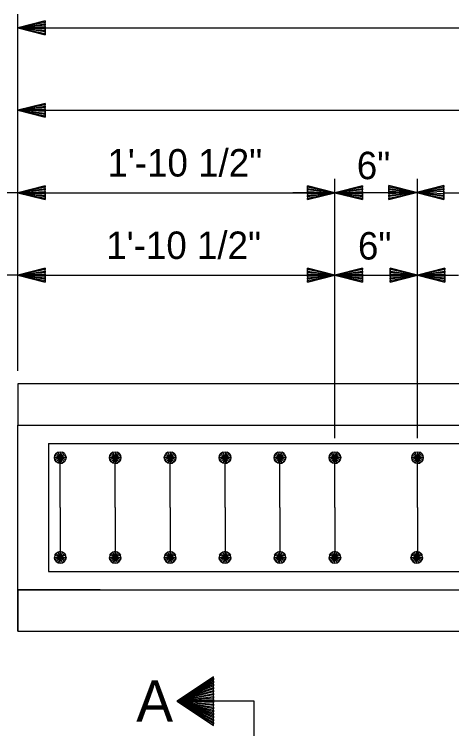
# Model space of a CAD drawing. Extents: x 0 to 34.6, y 0 to 25.6.
# Drawn here: x 3.878 to 5.869, y 6.115 to 9.365 of the extents above; entities that cross this region are included whole.
import ezdxf

# ---------------------------------------------------------------- set-up
doc = ezdxf.new("R2010")
doc.units = 0
for name, color, linetype in [('Dimension Lines', 7, 'Continuous'), ('Rebar Lines', 7, 'Continuous'), ('Sup Concrete Girder Lines', 7, 'Continuous'), ('Text', 7, 'Continuous')]:
    doc.layers.add(name, color=color, linetype=linetype)

msp = doc.modelspace()

# ---------------------------------------------------------------- linework, layer by layer
at = {"layer": 'Dimension Lines'}
for p, q in [((3.8936, 7.7427), (3.8936, 9.365)), ((3.8936, 9.3033), (10.7061, 9.3033)), ((3.8936, 8.9283), (10.7061, 8.9283)), ((5.3369, 7.4363), (5.3369, 8.6163)), ((5.713, 7.4363), (5.713, 8.6163)), ((3.8936, 8.5533), (2.0679, 8.5533)), ((3.8936, 8.5533), (5.3369, 8.5533)), ((5.1452, 8.5542), (5.7077, 8.5542)), ((5.8327, 8.5533), (10.7061, 8.5533)), ((3.8936, 8.1783), (2.0679, 8.1783)), ((3.8936, 8.1783), (5.3369, 8.1783)), ((5.3369, 8.1783), (5.8994, 8.1783))]:
    msp.add_line(p, q, dxfattribs=at)
for points in [[(4.0186, 9.3033), (4.0186, 9.297), (3.8936, 9.3033), (4.0186, 9.2908), (4.0186, 9.2845), (3.8936, 9.3033), (4.0186, 9.2783), (4.0186, 9.272), (3.8936, 9.3033), (4.0186, 9.3345), (4.0186, 9.3283), (3.8936, 9.3033), (4.0186, 9.322), (4.0186, 9.3158), (3.8936, 9.3033), (4.0186, 9.3095), (4.0186, 9.272), (4.0186, 9.3345), (3.8936, 9.3033), (4.0186, 9.272)], [(4.0186, 8.9283), (4.0186, 8.922), (3.8936, 8.9283), (4.0186, 8.9158), (4.0186, 8.9095), (3.8936, 8.9283), (4.0186, 8.9033), (4.0186, 8.897), (3.8936, 8.9283), (4.0186, 8.9595), (4.0186, 8.9533), (3.8936, 8.9283), (4.0186, 8.947), (4.0186, 8.9408), (3.8936, 8.9283), (4.0186, 8.9345), (4.0186, 8.897), (4.0186, 8.9595), (3.8936, 8.9283), (4.0186, 8.897)], [(4.0186, 8.5533), (4.0186, 8.547), (3.8936, 8.5533), (4.0186, 8.5408), (4.0186, 8.5345), (3.8936, 8.5533), (4.0186, 8.5283), (4.0186, 8.522), (3.8936, 8.5533), (4.0186, 8.5845), (4.0186, 8.5783), (3.8936, 8.5533), (4.0186, 8.572), (4.0186, 8.5658), (3.8936, 8.5533), (4.0186, 8.5595), (4.0186, 8.522), (4.0186, 8.5845), (3.8936, 8.5533), (4.0186, 8.522)], [(5.2119, 8.5533), (5.2119, 8.5595), (5.3369, 8.5533), (5.2119, 8.5658), (5.2119, 8.572), (5.3369, 8.5533), (5.2119, 8.5783), (5.2119, 8.5845), (5.3369, 8.5533), (5.2119, 8.522), (5.2119, 8.5283), (5.3369, 8.5533), (5.2119, 8.5345), (5.2119, 8.5408), (5.3369, 8.5533), (5.2119, 8.547), (5.2119, 8.5845), (5.2119, 8.522), (5.3369, 8.5533), (5.2119, 8.5845)], [(5.4619, 8.5533), (5.4619, 8.547), (5.3369, 8.5533), (5.4619, 8.5408), (5.4619, 8.5345), (5.3369, 8.5533), (5.4619, 8.5283), (5.4619, 8.522), (5.3369, 8.5533), (5.4619, 8.5845), (5.4619, 8.5783), (5.3369, 8.5533), (5.4619, 8.572), (5.4619, 8.5658), (5.3369, 8.5533), (5.4619, 8.5595), (5.4619, 8.522), (5.4619, 8.5845), (5.3369, 8.5533), (5.4619, 8.522)], [(5.5827, 8.5542), (5.5827, 8.5605), (5.7077, 8.5542), (5.5827, 8.5667), (5.5827, 8.573), (5.7077, 8.5542), (5.5827, 8.5792), (5.5827, 8.5855), (5.7077, 8.5542), (5.5827, 8.523), (5.5827, 8.5292), (5.7077, 8.5542), (5.5827, 8.5355), (5.5827, 8.5417), (5.7077, 8.5542), (5.5827, 8.548), (5.5827, 8.5855), (5.5827, 8.523), (5.7077, 8.5542), (5.5827, 8.5855)], [(5.8327, 8.5542), (5.8327, 8.548), (5.7077, 8.5542), (5.8327, 8.5417), (5.8327, 8.5355), (5.7077, 8.5542), (5.8327, 8.5292), (5.8327, 8.523), (5.7077, 8.5542), (5.8327, 8.5855), (5.8327, 8.5792), (5.7077, 8.5542), (5.8327, 8.573), (5.8327, 8.5667), (5.7077, 8.5542), (5.8327, 8.5605), (5.8327, 8.523), (5.8327, 8.5855), (5.7077, 8.5542), (5.8327, 8.523)], [(4.0186, 8.1783), (4.0186, 8.172), (3.8936, 8.1783), (4.0186, 8.1658), (4.0186, 8.1595), (3.8936, 8.1783), (4.0186, 8.1533), (4.0186, 8.147), (3.8936, 8.1783), (4.0186, 8.2095), (4.0186, 8.2033), (3.8936, 8.1783), (4.0186, 8.197), (4.0186, 8.1908), (3.8936, 8.1783), (4.0186, 8.1845), (4.0186, 8.147), (4.0186, 8.2095), (3.8936, 8.1783), (4.0186, 8.147)], [(5.2119, 8.1783), (5.2119, 8.1845), (5.3369, 8.1783), (5.2119, 8.1908), (5.2119, 8.197), (5.3369, 8.1783), (5.2119, 8.2033), (5.2119, 8.2095), (5.3369, 8.1783), (5.2119, 8.147), (5.2119, 8.1533), (5.3369, 8.1783), (5.2119, 8.1595), (5.2119, 8.1658), (5.3369, 8.1783), (5.2119, 8.172), (5.2119, 8.2095), (5.2119, 8.147), (5.3369, 8.1783), (5.2119, 8.2095)], [(5.4619, 8.1783), (5.4619, 8.172), (5.3369, 8.1783), (5.4619, 8.1658), (5.4619, 8.1595), (5.3369, 8.1783), (5.4619, 8.1533), (5.4619, 8.147), (5.3369, 8.1783), (5.4619, 8.2095), (5.4619, 8.2033), (5.3369, 8.1783), (5.4619, 8.197), (5.4619, 8.1908), (5.3369, 8.1783), (5.4619, 8.1845), (5.4619, 8.147), (5.4619, 8.2095), (5.3369, 8.1783), (5.4619, 8.147)], [(5.588, 8.1783), (5.588, 8.1845), (5.713, 8.1783), (5.588, 8.1908), (5.588, 8.197), (5.713, 8.1783), (5.588, 8.2033), (5.588, 8.2095), (5.713, 8.1783), (5.588, 8.147), (5.588, 8.1533), (5.713, 8.1783), (5.588, 8.1595), (5.588, 8.1658), (5.713, 8.1783), (5.588, 8.172), (5.588, 8.2095), (5.588, 8.147), (5.713, 8.1783), (5.588, 8.2095)], [(5.838, 8.1783), (5.838, 8.172), (5.713, 8.1783), (5.838, 8.1658), (5.838, 8.1595), (5.713, 8.1783), (5.838, 8.1533), (5.838, 8.147), (5.713, 8.1783), (5.838, 8.2095), (5.838, 8.2033), (5.713, 8.1783), (5.838, 8.197), (5.838, 8.1908), (5.713, 8.1783), (5.838, 8.1845), (5.838, 8.147), (5.838, 8.2095), (5.713, 8.1783), (5.838, 8.147)], [(4.7848, 6.3516), (4.6187, 6.2408), (4.7848, 6.3448), (4.7848, 6.3379), (4.6187, 6.2408), (4.7848, 6.3309), (4.7848, 6.324), (4.6187, 6.2408), (4.7848, 6.317), (4.7848, 6.3102), (4.6187, 6.2408), (4.7848, 6.3032), (4.7848, 6.2963), (4.6187, 6.2408), (4.7848, 6.2893), (4.7848, 6.2824), (4.6187, 6.2408), (4.7848, 6.2755), (4.7848, 6.2686), (4.6187, 6.2408), (4.7848, 6.2616), (4.7848, 6.2547), (4.6187, 6.2408), (4.7848, 6.2478), (4.7848, 6.2339), (4.6187, 6.2408), (4.7848, 6.227), (4.7848, 6.2201), (4.6187, 6.2408), (4.7848, 6.2131), (4.7848, 6.2062), (4.6187, 6.2408), (4.7848, 6.1993), (4.7848, 6.1923), (4.6187, 6.2408), (4.7848, 6.1854), (4.7848, 6.1785), (4.6187, 6.2408), (4.7848, 6.1715), (4.7848, 6.1646), (4.6187, 6.2408), (4.7848, 6.1577), (4.7848, 6.1507), (4.6187, 6.2408), (4.7848, 6.1438), (4.7848, 6.1369), (4.6187, 6.2408), (4.7848, 6.1301), (4.7848, 6.3516), (4.6187, 6.2408), (4.7848, 6.3448)], [(4.9696, 5.7574), (4.9696, 6.2408), (4.6187, 6.2408)]]:
    msp.add_lwpolyline(points, dxfattribs=at)
at = {"layer": 'Rebar Lines'}
for p, q in [((4.0342, 7.4125), (7.7747, 7.4125)), ((4.0342, 7.4125), (4.0342, 6.8297)), ((4.0869, 7.1211), (4.0869, 7.3481)), ((4.3369, 7.1211), (4.3369, 7.3481)), ((4.5869, 7.1211), (4.5869, 7.3481)), ((4.8369, 7.1211), (4.8369, 7.3481)), ((5.0869, 7.1211), (5.0869, 7.3481)), ((5.3369, 7.1211), (5.3369, 7.3481)), ((5.713, 7.1211), (5.713, 7.3481)), ((4.0869, 7.1211), (4.0869, 6.8941)), ((4.3369, 7.1211), (4.3369, 6.8941)), ((4.5869, 7.1211), (4.5869, 6.8941)), ((4.8369, 7.1211), (4.8369, 6.8941)), ((5.0869, 7.1211), (5.0869, 6.8941)), ((5.3369, 7.1211), (5.3369, 6.8941)), ((5.713, 7.1211), (5.713, 6.8941)), ((4.0342, 6.8297), (7.7747, 6.8297))]:
    msp.add_line(p, q, dxfattribs=at)
for points in [[(4.0869, 7.3745), (4.097, 7.3725), (4.1056, 7.3668), (4.1114, 7.3582), (4.1133, 7.3481), (4.1114, 7.338), (4.1056, 7.3294), (4.0971, 7.3238), (4.0869, 7.3217), (4.0769, 7.3238), (4.0683, 7.3294), (4.0626, 7.338), (4.0605, 7.3481), (4.0626, 7.3582), (4.0682, 7.3668), (4.0768, 7.3725), (4.0869, 7.3745), (4.0869, 7.3481), (4.0869, 7.3217), (4.0971, 7.3238), (4.0869, 7.3481), (4.1056, 7.3294), (4.1114, 7.338), (4.0869, 7.3481), (4.1133, 7.3481), (4.1114, 7.3582), (4.0869, 7.3481), (4.1056, 7.3668), (4.097, 7.3725), (4.0869, 7.3481), (4.0768, 7.3725), (4.0682, 7.3668), (4.0869, 7.3481), (4.0626, 7.3582), (4.0605, 7.3481), (4.0869, 7.3481), (4.0626, 7.338), (4.0683, 7.3294), (4.0869, 7.3481), (4.0769, 7.3238)], [(4.3369, 7.3745), (4.347, 7.3725), (4.3556, 7.3668), (4.3613, 7.3582), (4.3633, 7.3481), (4.3613, 7.338), (4.3556, 7.3294), (4.347, 7.3238), (4.3369, 7.3217), (4.3268, 7.3238), (4.3182, 7.3294), (4.3125, 7.338), (4.3105, 7.3481), (4.3125, 7.3582), (4.3182, 7.3668), (4.3268, 7.3725), (4.3369, 7.3745), (4.3369, 7.3481), (4.3369, 7.3217), (4.347, 7.3238), (4.3369, 7.3481), (4.3556, 7.3294), (4.3613, 7.338), (4.3369, 7.3481), (4.3633, 7.3481), (4.3613, 7.3582), (4.3369, 7.3481), (4.3556, 7.3668), (4.347, 7.3725), (4.3369, 7.3481), (4.3268, 7.3725), (4.3182, 7.3668), (4.3369, 7.3481), (4.3125, 7.3582), (4.3105, 7.3481), (4.3369, 7.3481), (4.3125, 7.338), (4.3182, 7.3294), (4.3369, 7.3481), (4.3268, 7.3238)], [(4.5869, 7.3745), (4.597, 7.3725), (4.6056, 7.3668), (4.6114, 7.3582), (4.6133, 7.3481), (4.6114, 7.338), (4.6056, 7.3294), (4.5971, 7.3238), (4.5869, 7.3217), (4.5769, 7.3238), (4.5683, 7.3294), (4.5626, 7.338), (4.5605, 7.3481), (4.5626, 7.3582), (4.5682, 7.3668), (4.5768, 7.3725), (4.5869, 7.3745), (4.5869, 7.3481), (4.5869, 7.3217), (4.5971, 7.3238), (4.5869, 7.3481), (4.6056, 7.3294), (4.6114, 7.338), (4.5869, 7.3481), (4.6133, 7.3481), (4.6114, 7.3582), (4.5869, 7.3481), (4.6056, 7.3668), (4.597, 7.3725), (4.5869, 7.3481), (4.5768, 7.3725), (4.5682, 7.3668), (4.5869, 7.3481), (4.5626, 7.3582), (4.5605, 7.3481), (4.5869, 7.3481), (4.5626, 7.338), (4.5683, 7.3294), (4.5869, 7.3481), (4.5769, 7.3238)], [(4.8369, 7.3745), (4.847, 7.3725), (4.8556, 7.3668), (4.8613, 7.3582), (4.8633, 7.3481), (4.8613, 7.338), (4.8556, 7.3294), (4.847, 7.3238), (4.8369, 7.3217), (4.8268, 7.3238), (4.8182, 7.3294), (4.8125, 7.338), (4.8105, 7.3481), (4.8125, 7.3582), (4.8182, 7.3668), (4.8268, 7.3725), (4.8369, 7.3745), (4.8369, 7.3481), (4.8369, 7.3217), (4.847, 7.3238), (4.8369, 7.3481), (4.8556, 7.3294), (4.8613, 7.338), (4.8369, 7.3481), (4.8633, 7.3481), (4.8613, 7.3582), (4.8369, 7.3481), (4.8556, 7.3668), (4.847, 7.3725), (4.8369, 7.3481), (4.8268, 7.3725), (4.8182, 7.3668), (4.8369, 7.3481), (4.8125, 7.3582), (4.8105, 7.3481), (4.8369, 7.3481), (4.8125, 7.338), (4.8182, 7.3294), (4.8369, 7.3481), (4.8268, 7.3238)], [(5.0869, 7.3745), (5.097, 7.3725), (5.1056, 7.3668), (5.1113, 7.3582), (5.1133, 7.3481), (5.1113, 7.338), (5.1056, 7.3294), (5.097, 7.3238), (5.0869, 7.3217), (5.0768, 7.3238), (5.0682, 7.3294), (5.0625, 7.338), (5.0605, 7.3481), (5.0625, 7.3582), (5.0682, 7.3668), (5.0768, 7.3725), (5.0869, 7.3745), (5.0869, 7.3481), (5.0869, 7.3217), (5.097, 7.3238), (5.0869, 7.3481), (5.1056, 7.3294), (5.1113, 7.338), (5.0869, 7.3481), (5.1133, 7.3481), (5.1113, 7.3582), (5.0869, 7.3481), (5.1056, 7.3668), (5.097, 7.3725), (5.0869, 7.3481), (5.0768, 7.3725), (5.0682, 7.3668), (5.0869, 7.3481), (5.0625, 7.3582), (5.0605, 7.3481), (5.0869, 7.3481), (5.0625, 7.338), (5.0682, 7.3294), (5.0869, 7.3481), (5.0768, 7.3238)], [(5.3369, 7.3745), (5.3469, 7.3725), (5.3555, 7.3668), (5.3613, 7.3582), (5.3633, 7.3481), (5.3613, 7.338), (5.3555, 7.3294), (5.347, 7.3238), (5.3369, 7.3217), (5.3268, 7.3238), (5.3182, 7.3294), (5.3124, 7.338), (5.3104, 7.3481), (5.3124, 7.3582), (5.3182, 7.3668), (5.3267, 7.3725), (5.3369, 7.3745), (5.3369, 7.3481), (5.3369, 7.3217), (5.347, 7.3238), (5.3369, 7.3481), (5.3555, 7.3294), (5.3613, 7.338), (5.3369, 7.3481), (5.3633, 7.3481), (5.3613, 7.3582), (5.3369, 7.3481), (5.3555, 7.3668), (5.3469, 7.3725), (5.3369, 7.3481), (5.3267, 7.3725), (5.3182, 7.3668), (5.3369, 7.3481), (5.3124, 7.3582), (5.3104, 7.3481), (5.3369, 7.3481), (5.3124, 7.338), (5.3182, 7.3294), (5.3369, 7.3481), (5.3268, 7.3238)], [(5.713, 7.3745), (5.723, 7.3725), (5.7316, 7.3668), (5.7374, 7.3582), (5.7394, 7.3481), (5.7374, 7.338), (5.7316, 7.3294), (5.7231, 7.3238), (5.713, 7.3217), (5.7029, 7.3238), (5.6943, 7.3294), (5.6885, 7.338), (5.6865, 7.3481), (5.6885, 7.3582), (5.6943, 7.3668), (5.7028, 7.3725), (5.713, 7.3745), (5.713, 7.3481), (5.713, 7.3217), (5.7231, 7.3238), (5.713, 7.3481), (5.7316, 7.3294), (5.7374, 7.338), (5.713, 7.3481), (5.7394, 7.3481), (5.7374, 7.3582), (5.713, 7.3481), (5.7316, 7.3668), (5.723, 7.3725), (5.713, 7.3481), (5.7028, 7.3725), (5.6943, 7.3668), (5.713, 7.3481), (5.6885, 7.3582), (5.6865, 7.3481), (5.713, 7.3481), (5.6885, 7.338), (5.6943, 7.3294), (5.713, 7.3481), (5.7029, 7.3238)], [(4.0869, 6.8677), (4.097, 6.8697), (4.1056, 6.8754), (4.1114, 6.884), (4.1133, 6.8941), (4.1114, 6.9042), (4.1056, 6.9128), (4.0971, 6.9184), (4.0869, 6.9205), (4.0769, 6.9184), (4.0683, 6.9128), (4.0626, 6.9042), (4.0605, 6.8941), (4.0626, 6.884), (4.0682, 6.8754), (4.0768, 6.8697), (4.0869, 6.8677), (4.0869, 6.8941), (4.0869, 6.9205), (4.0971, 6.9184), (4.0869, 6.8941), (4.1056, 6.9128), (4.1114, 6.9042), (4.0869, 6.8941), (4.1133, 6.8941), (4.1114, 6.884), (4.0869, 6.8941), (4.1056, 6.8754), (4.097, 6.8697), (4.0869, 6.8941), (4.0768, 6.8697), (4.0682, 6.8754), (4.0869, 6.8941), (4.0626, 6.884), (4.0605, 6.8941), (4.0869, 6.8941), (4.0626, 6.9042), (4.0683, 6.9128), (4.0869, 6.8941), (4.0769, 6.9184)], [(4.3369, 6.8677), (4.347, 6.8697), (4.3556, 6.8754), (4.3613, 6.884), (4.3633, 6.8941), (4.3613, 6.9042), (4.3556, 6.9128), (4.347, 6.9184), (4.3369, 6.9205), (4.3268, 6.9184), (4.3182, 6.9128), (4.3125, 6.9042), (4.3105, 6.8941), (4.3125, 6.884), (4.3182, 6.8754), (4.3268, 6.8697), (4.3369, 6.8677), (4.3369, 6.8941), (4.3369, 6.9205), (4.347, 6.9184), (4.3369, 6.8941), (4.3556, 6.9128), (4.3613, 6.9042), (4.3369, 6.8941), (4.3633, 6.8941), (4.3613, 6.884), (4.3369, 6.8941), (4.3556, 6.8754), (4.347, 6.8697), (4.3369, 6.8941), (4.3268, 6.8697), (4.3182, 6.8754), (4.3369, 6.8941), (4.3125, 6.884), (4.3105, 6.8941), (4.3369, 6.8941), (4.3125, 6.9042), (4.3182, 6.9128), (4.3369, 6.8941), (4.3268, 6.9184)], [(4.5869, 6.8677), (4.597, 6.8697), (4.6056, 6.8754), (4.6114, 6.884), (4.6133, 6.8941), (4.6114, 6.9042), (4.6056, 6.9128), (4.5971, 6.9184), (4.5869, 6.9205), (4.5769, 6.9184), (4.5683, 6.9128), (4.5626, 6.9042), (4.5605, 6.8941), (4.5626, 6.884), (4.5682, 6.8754), (4.5768, 6.8697), (4.5869, 6.8677), (4.5869, 6.8941), (4.5869, 6.9205), (4.5971, 6.9184), (4.5869, 6.8941), (4.6056, 6.9128), (4.6114, 6.9042), (4.5869, 6.8941), (4.6133, 6.8941), (4.6114, 6.884), (4.5869, 6.8941), (4.6056, 6.8754), (4.597, 6.8697), (4.5869, 6.8941), (4.5768, 6.8697), (4.5682, 6.8754), (4.5869, 6.8941), (4.5626, 6.884), (4.5605, 6.8941), (4.5869, 6.8941), (4.5626, 6.9042), (4.5683, 6.9128), (4.5869, 6.8941), (4.5769, 6.9184)], [(4.8369, 6.8677), (4.847, 6.8697), (4.8556, 6.8754), (4.8613, 6.884), (4.8633, 6.8941), (4.8613, 6.9042), (4.8556, 6.9128), (4.847, 6.9184), (4.8369, 6.9205), (4.8268, 6.9184), (4.8182, 6.9128), (4.8125, 6.9042), (4.8105, 6.8941), (4.8125, 6.884), (4.8182, 6.8754), (4.8268, 6.8697), (4.8369, 6.8677), (4.8369, 6.8941), (4.8369, 6.9205), (4.847, 6.9184), (4.8369, 6.8941), (4.8556, 6.9128), (4.8613, 6.9042), (4.8369, 6.8941), (4.8633, 6.8941), (4.8613, 6.884), (4.8369, 6.8941), (4.8556, 6.8754), (4.847, 6.8697), (4.8369, 6.8941), (4.8268, 6.8697), (4.8182, 6.8754), (4.8369, 6.8941), (4.8125, 6.884), (4.8105, 6.8941), (4.8369, 6.8941), (4.8125, 6.9042), (4.8182, 6.9128), (4.8369, 6.8941), (4.8268, 6.9184)], [(5.0869, 6.8677), (5.097, 6.8697), (5.1056, 6.8754), (5.1113, 6.884), (5.1133, 6.8941), (5.1113, 6.9042), (5.1056, 6.9128), (5.097, 6.9184), (5.0869, 6.9205), (5.0768, 6.9184), (5.0682, 6.9128), (5.0625, 6.9042), (5.0605, 6.8941), (5.0625, 6.884), (5.0682, 6.8754), (5.0768, 6.8697), (5.0869, 6.8677), (5.0869, 6.8941), (5.0869, 6.9205), (5.097, 6.9184), (5.0869, 6.8941), (5.1056, 6.9128), (5.1113, 6.9042), (5.0869, 6.8941), (5.1133, 6.8941), (5.1113, 6.884), (5.0869, 6.8941), (5.1056, 6.8754), (5.097, 6.8697), (5.0869, 6.8941), (5.0768, 6.8697), (5.0682, 6.8754), (5.0869, 6.8941), (5.0625, 6.884), (5.0605, 6.8941), (5.0869, 6.8941), (5.0625, 6.9042), (5.0682, 6.9128), (5.0869, 6.8941), (5.0768, 6.9184)], [(5.3369, 6.8677), (5.3469, 6.8697), (5.3555, 6.8754), (5.3613, 6.884), (5.3633, 6.8941), (5.3613, 6.9042), (5.3555, 6.9128), (5.347, 6.9184), (5.3369, 6.9205), (5.3268, 6.9184), (5.3182, 6.9128), (5.3124, 6.9042), (5.3104, 6.8941), (5.3124, 6.884), (5.3182, 6.8754), (5.3267, 6.8697), (5.3369, 6.8677), (5.3369, 6.8941), (5.3369, 6.9205), (5.347, 6.9184), (5.3369, 6.8941), (5.3555, 6.9128), (5.3613, 6.9042), (5.3369, 6.8941), (5.3633, 6.8941), (5.3613, 6.884), (5.3369, 6.8941), (5.3555, 6.8754), (5.3469, 6.8697), (5.3369, 6.8941), (5.3267, 6.8697), (5.3182, 6.8754), (5.3369, 6.8941), (5.3124, 6.884), (5.3104, 6.8941), (5.3369, 6.8941), (5.3124, 6.9042), (5.3182, 6.9128), (5.3369, 6.8941), (5.3268, 6.9184)], [(5.7097, 6.8677), (5.7197, 6.8697), (5.7283, 6.8754), (5.7341, 6.884), (5.7361, 6.8941), (5.7341, 6.9042), (5.7283, 6.9128), (5.7198, 6.9184), (5.7097, 6.9205), (5.6996, 6.9184), (5.691, 6.9128), (5.6853, 6.9042), (5.6832, 6.8941), (5.6853, 6.884), (5.691, 6.8754), (5.6995, 6.8697), (5.7097, 6.8677), (5.7097, 6.8941), (5.7097, 6.9205), (5.7198, 6.9184), (5.7097, 6.8941), (5.7283, 6.9128), (5.7341, 6.9042), (5.7097, 6.8941), (5.7361, 6.8941), (5.7341, 6.884), (5.7097, 6.8941), (5.7283, 6.8754), (5.7197, 6.8697), (5.7097, 6.8941), (5.6995, 6.8697), (5.691, 6.8754), (5.7097, 6.8941), (5.6853, 6.884), (5.6832, 6.8941), (5.7097, 6.8941), (5.6853, 6.9042), (5.691, 6.9128), (5.7097, 6.8941), (5.6996, 6.9184)]]:
    msp.add_lwpolyline(points, dxfattribs=at)
at = {"layer": 'Sup Concrete Girder Lines'}
for p, q in [((10.7061, 7.6836), (3.8936, 7.6836)), ((3.8936, 7.6836), (3.8936, 7.4961)), ((3.8936, 7.4961), (10.7061, 7.4961)), ((3.8936, 6.5586), (3.8936, 7.4961)), ((4.2686, 6.7461), (3.8936, 6.7461)), ((3.8936, 6.7461), (10.7061, 6.7461)), ((3.8936, 6.7461), (3.8936, 6.5586)), ((3.8936, 6.5586), (10.7061, 6.5586))]:
    msp.add_line(p, q, dxfattribs=at)

# ---------------------------------------------------------------- texts
at = {"layer": 'Text'}
for s, height, p in [('1\'-10 1/2"', 0.125, (4.3015, 8.6268)), ('6"', 0.125, (5.4366, 8.6148)), ('1\'-10 1/2"', 0.125, (4.2963, 8.2518)), ('6"', 0.125, (5.4419, 8.2493)), ('A', 0.188, (4.4328, 6.1469))]:
    msp.add_text(s, height=height, dxfattribs=at).set_placement(p)

doc.saveas('drawing.dxf')
